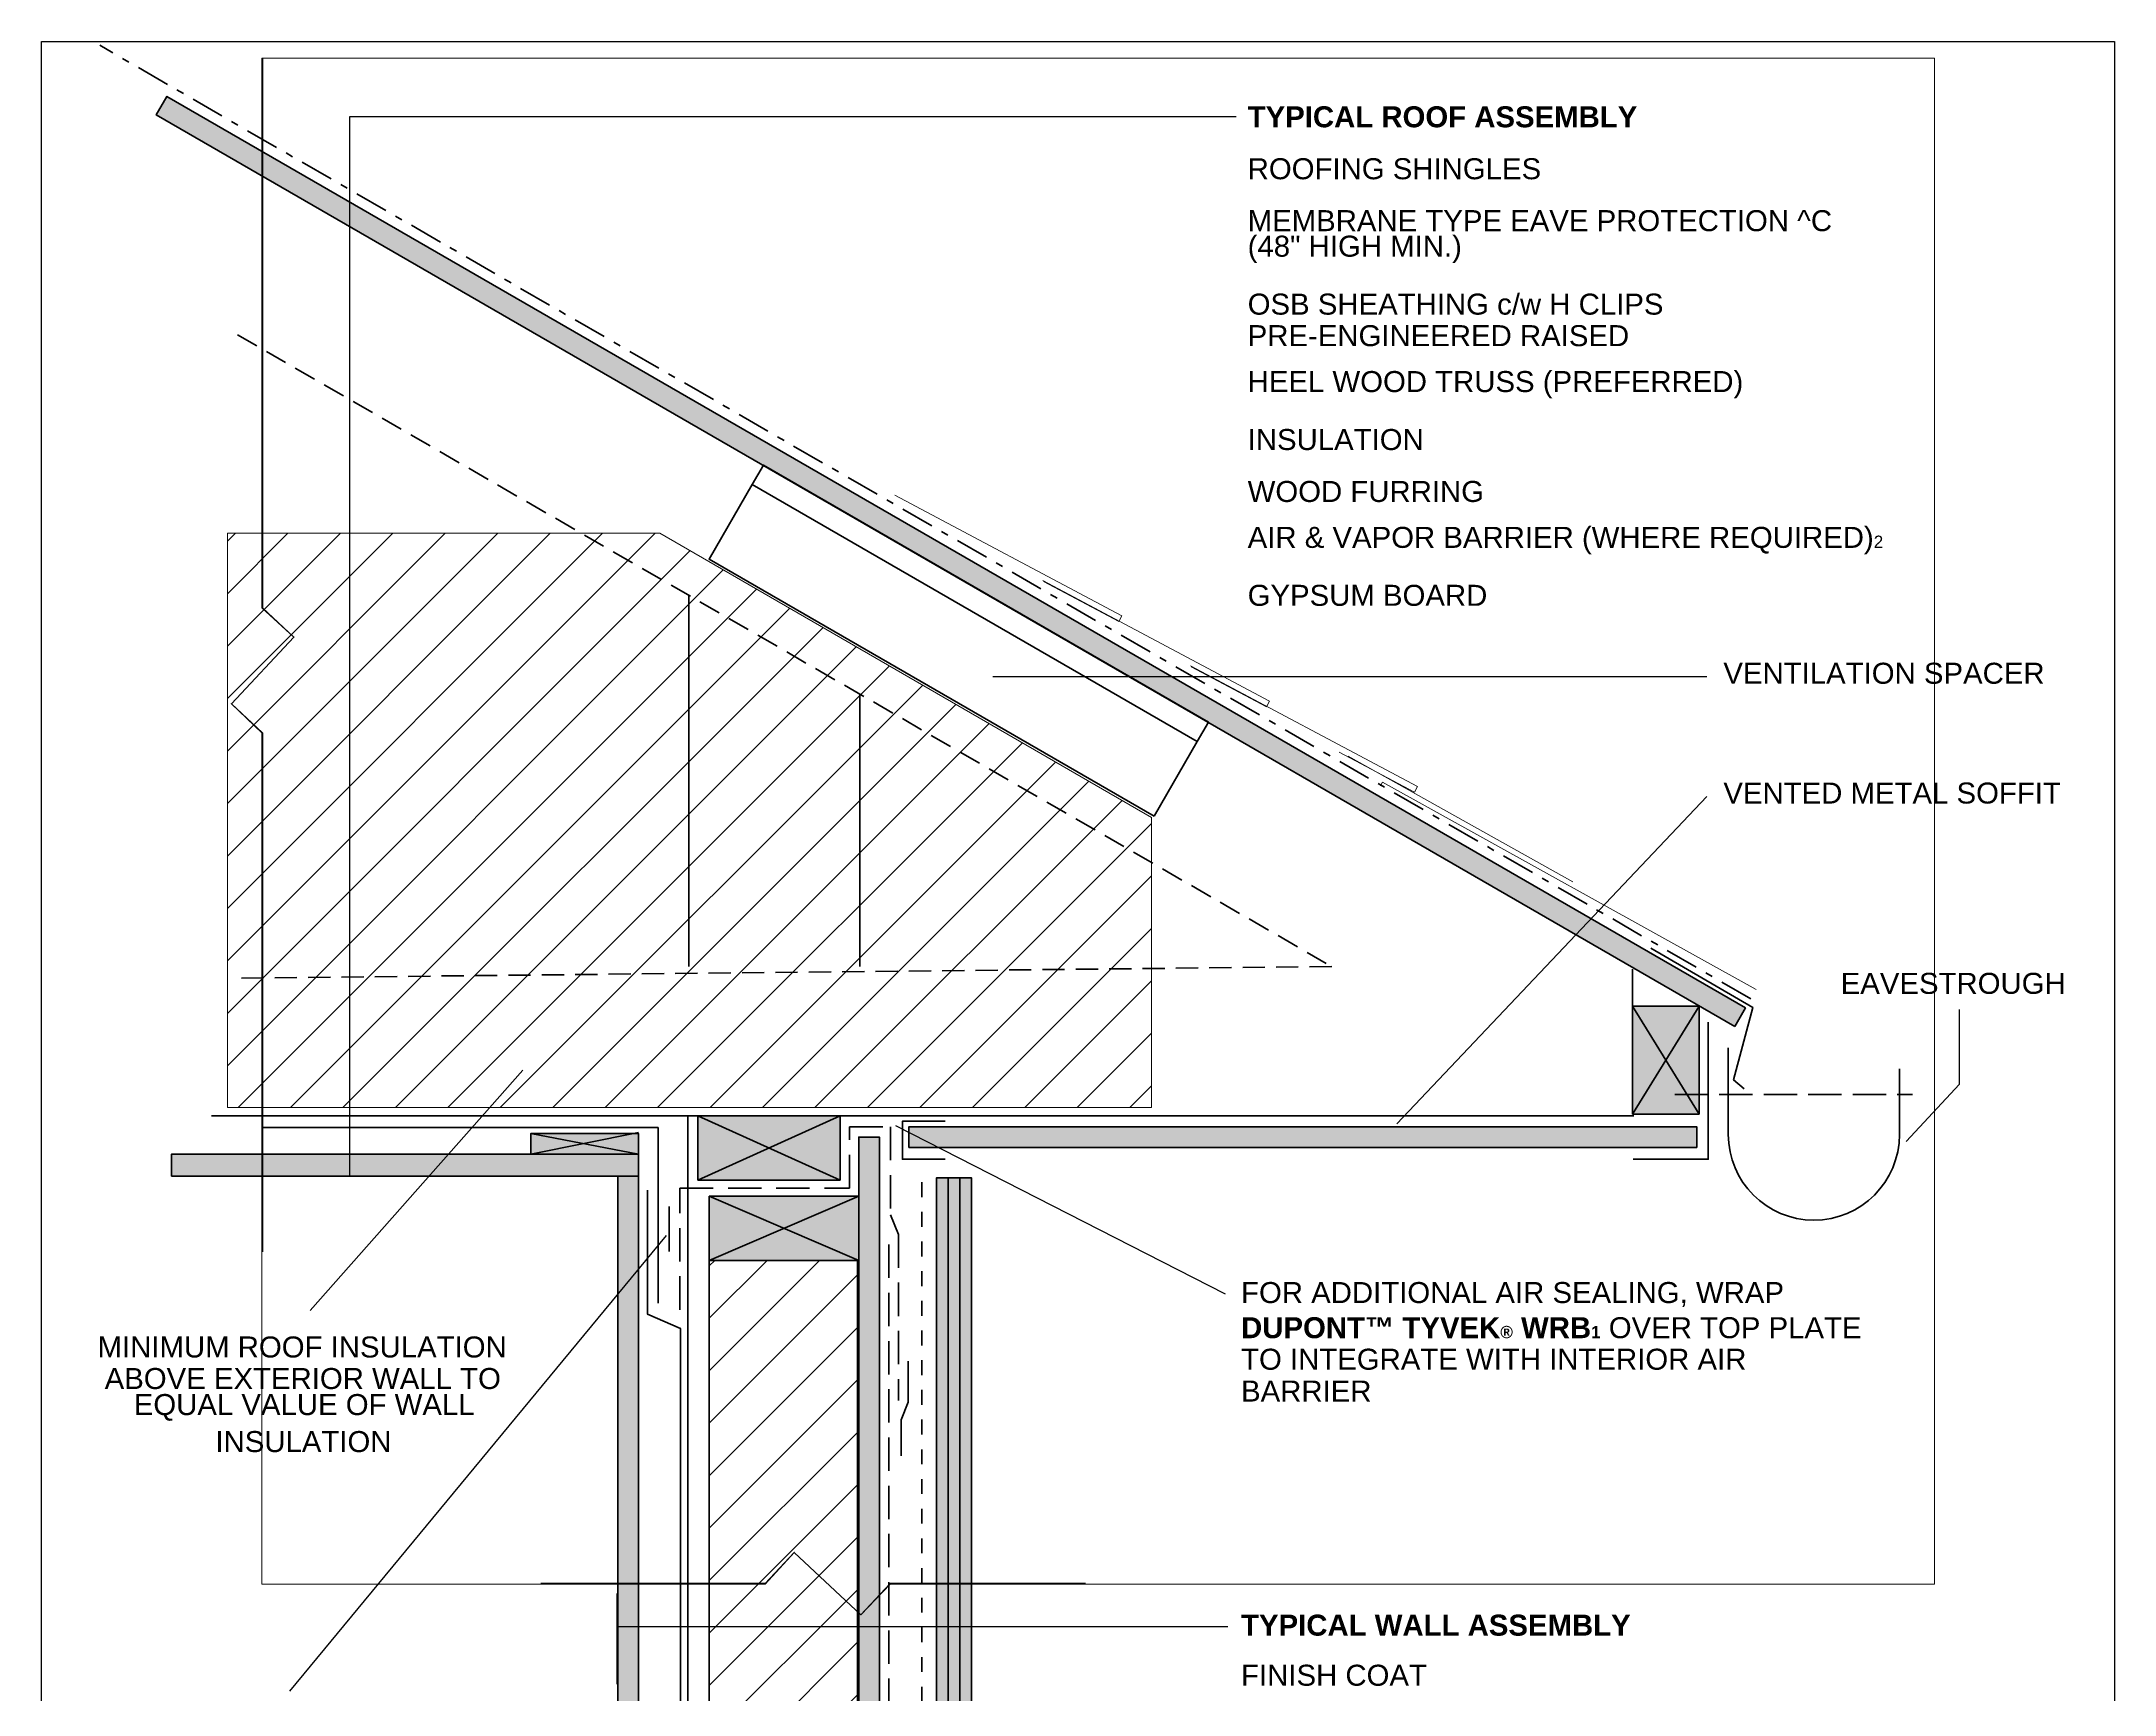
# Model space of a CAD drawing. Extents: x 26 to 585, y -763 to -29.
# Drawn here: x 26 to 585, y -475 to -29 of the extents above; entities that cross this region are included whole.
import ezdxf

# ---------------------------------------------------------------- set-up
doc = ezdxf.new("R2010")
doc.units = 0
doc.header["$MEASUREMENT"] = 0
for name, pattern in [('AI-Linetype-0', [8, 4, -4]), ('AI-Linetype-1', [9, 6, -3]), ('AI-Linetype-2', [17, 9, -3, 2, -3]), ('AI-Linetype-3', [12, 9, -3]), ('AI-Linetype-4', [13, 9, -4]), ('AI-Linetype-5', [13, 9, -4])]:
    doc.linetypes.add(name, pattern=pattern)
for name, color, linetype, lineweight in [('background', 7, 'Continuous', 0), ('diagram', 7, 'Continuous', 0), ('lines and arrows', 7, 'Continuous', 0), ('text', 7, 'Continuous', 0)]:
    doc.layers.add(name, color=color, linetype=linetype, lineweight=lineweight)
pattern_1 = [(45, (0, 0), (-7.07107, 7.07107), [])]

# ---------------------------------------------------------------- blocks, each defined once
blk = doc.blocks.new('Block_7')
at = {"layer": 'background', "color": 250, "lineweight": 25, "true_color": 0x231f20}
blk.add_lwpolyline([(585.42, -762.78), (26.46, -762.78), (26.46, -29.1), (585.42, -29.1)], close=True, dxfattribs=at)
blk = doc.blocks.new('Block_8')
at = {"layer": 'diagram', "true_color": 0xf1f2f2, "transparency": 33554687}
h = blk.add_hatch(color=7, dxfattribs=at)
h.dxf.hatch_style = 2
h.paths.add_polyline_path([(483.03, -294.64), (57.4, -48.9), (60.28, -43.92), (485.91, -289.65)])
at = {"layer": 'diagram', "true_color": 0x000000, "transparency": 33554687}
h = blk.add_hatch(dxfattribs=at)
h.set_pattern_fill('_U', color=18, scale=10, angle=45, style=2, pattern_type=0)
h.set_pattern_definition(pattern_1)
h.paths.add_polyline_path([(76.58, -161.65), (193.21, -161.65), (325.77, -238.29), (325.77, -316.52), (76.58, -316.52)])
at = {"layer": 'diagram', "true_color": 0xc2b59b, "transparency": 33554687}
h = blk.add_hatch(color=253, dxfattribs=at)
h.dxf.hatch_style = 2
h.paths.add_polyline_path([(473.4, -318.27), (455.45, -318.27), (455.45, -289.18), (473.4, -289.18)])
h = blk.add_hatch(color=253, dxfattribs=at)
h.dxf.hatch_style = 2
h.paths.add_polyline_path([(187.46, -329.1), (158.37, -329.1), (158.37, -323.53), (187.46, -323.53)])
h = blk.add_hatch(color=253, dxfattribs=at)
h.dxf.hatch_style = 2
h.paths.add_polyline_path([(241.79, -318.75), (241.79, -336.03), (203.47, -336.03), (203.47, -318.75)])
at = {"layer": 'diagram', "true_color": 0xf1f2f2, "transparency": 33554687}
h = blk.add_hatch(color=7, dxfattribs=at)
h.dxf.hatch_style = 2
h.paths.add_polyline_path([(472.78, -327.24), (260.37, -327.24), (260.37, -321.67), (472.78, -321.67)])
h = blk.add_hatch(color=7, dxfattribs=at)
h.dxf.hatch_style = 2
h.paths.add_polyline_path([(61.51, -334.98), (187.46, -334.98), (187.46, -329.1), (61.51, -329.1)])
at = {"layer": 'diagram', "true_color": 0xc2b59b, "transparency": 33554687}
h = blk.add_hatch(color=253, dxfattribs=at)
h.dxf.hatch_style = 2
h.paths.add_polyline_path([(246.84, -489.25), (252.41, -489.25), (252.41, -324.45), (246.84, -324.45)])
at = {"layer": 'diagram', "true_color": 0xf1f2f2, "transparency": 33554687}
h = blk.add_hatch(color=7, dxfattribs=at)
h.dxf.hatch_style = 2
h.paths.add_polyline_path([(181.89, -501.78), (187.46, -501.78), (187.46, -334.98), (181.89, -334.98)])
at = {"layer": 'diagram', "true_color": 0xc2b59b, "transparency": 33554687}
h = blk.add_hatch(color=253, dxfattribs=at)
h.dxf.hatch_style = 2
h.paths.add_polyline_path([(246.84, -340.41), (246.84, -357.69), (206.52, -357.69), (206.52, -340.41)])
at = {"layer": 'diagram', "true_color": 0xa97c50, "transparency": 33554687}
h = blk.add_hatch(color=45, dxfattribs=at)
h.dxf.hatch_style = 2
h.paths.add_polyline_path([(270.91, -660.53), (270.91, -335.44), (267.75, -335.44), (267.75, -660.53)])
at = {"layer": 'diagram', "true_color": 0xa7a9ac, "transparency": 33554687}
h = blk.add_hatch(color=253, dxfattribs=at)
h.dxf.hatch_style = 2
h.paths.add_polyline_path([(274.08, -660.53), (274.08, -335.44), (270.91, -335.44), (270.91, -660.53)])
at = {"layer": 'diagram', "true_color": 0x7a91a5, "transparency": 33554687}
h = blk.add_hatch(color=252, dxfattribs=at)
h.dxf.hatch_style = 2
h.paths.add_polyline_path([(277.24, -660.53), (277.24, -335.44), (274.08, -335.44), (274.08, -660.53)])
at = {"layer": 'diagram', "true_color": 0x000000, "transparency": 33554687}
h = blk.add_hatch(dxfattribs=at)
h.set_pattern_fill('_U', color=18, scale=10, angle=45, style=2, pattern_type=0)
h.set_pattern_definition(pattern_1)
h.paths.add_polyline_path([(246.48, -507.34), (246.48, -357.69), (206.52, -357.69), (206.52, -507.34)])
at = {"layer": 'diagram', "color": 250, "linetype": 'AI-Linetype-2', "lineweight": 35, "true_color": 0x231f20}
blk.add_line((487.35, -287.16), (42.16, -30.13), dxfattribs=at)
at = {"layer": 'diagram', "color": 250, "lineweight": 35, "true_color": 0x231f20}
for p, q in [((201.05, -178.4), (201.05, -278.43)), ((247.14, -205.01), (247.14, -278.43)), ((455.45, -289.18), (455.45, -279.15)), ((473.4, -318.27), (455.45, -289.18)), ((473.4, -289.18), (455.45, -318.27)), ((455.77, -318.75), (72.29, -318.75)), ((158.37, -329.1), (187.43, -323.2)), ((158.37, -323.53), (187.46, -329.1)), ((200.76, -318.75), (200.76, -481.89)), ((241.79, -318.75), (203.47, -336.03)), ((203.47, -318.75), (241.79, -336.03)), ((246.84, -340.41), (206.52, -357.69)), ((206.52, -340.41), (246.84, -357.69))]:
    blk.add_line(p, q, dxfattribs=at)
at = {"layer": 'diagram', "color": 250, "lineweight": 18, "true_color": 0x231f20}
blk.add_line((439.36, -255.65), (378.75, -221.79), dxfattribs=at)
at = {"layer": 'diagram', "color": 250, "linetype": 'AI-Linetype-3', "lineweight": 35, "true_color": 0x231f20}
blk.add_line((466.83, -313), (530.97, -313), dxfattribs=at)
at = {"layer": 'diagram', "color": 250, "linetype": 'AI-Linetype-0', "lineweight": 70, "true_color": 0x231f20}
blk.add_line((263.79, -336.63), (263.79, -661.72), dxfattribs=at)
at = {"layer": 'diagram', "color": 43, "lineweight": 70, "true_color": 0xfbb042}
blk.add_line((195.74, -343.16), (195.74, -355.34), dxfattribs=at)
at = {"layer": 'diagram', "color": 165, "linetype": 'AI-Linetype-5', "lineweight": 70, "true_color": 0x3e5aa8}
blk.add_line((254.9, -353.43), (254.9, -488.23), dxfattribs=at)
at = {"layer": 'diagram'}
for points in [[(536.85, -33.58), (85.91, -33.58), (85.91, -181.8), (94.51, -189.67), (77.69, -207.64), (85.91, -215.51), (85.91, -445), (221.57, -445), (229.43, -436.4), (247.41, -453.22), (255.27, -445), (536.85, -445)], [(76.58, -161.65), (193.21, -161.65), (325.77, -238.29), (325.77, -316.52), (76.58, -316.52)]]:
    blk.add_lwpolyline(points, close=True, dxfattribs=at)
at = {"layer": 'diagram', "color": 18, "lineweight": 35, "true_color": 0x000000}
for points in [[(483.03, -294.64), (57.4, -48.9), (60.28, -43.92), (485.91, -289.65)], [(472.78, -327.24), (260.37, -327.24), (260.37, -321.67), (472.78, -321.67)], [(61.51, -334.98), (187.46, -334.98), (187.46, -329.1), (61.51, -329.1)], [(181.89, -501.78), (187.46, -501.78), (187.46, -334.98), (181.89, -334.98)]]:
    blk.add_lwpolyline(points, close=True, dxfattribs=at)
at = {"layer": 'diagram', "color": 250, "linetype": 'AI-Linetype-1', "lineweight": 35, "true_color": 0x231f20}
blk.add_lwpolyline([(79.31, -108.15), (374.34, -278.49), (77.45, -281.63)], dxfattribs=at)
at = {"layer": 'diagram', "color": 250, "lineweight": 35, "true_color": 0x231f20}
for points in [[(341.11, -212.59), (338.09, -217.81), (218.1, -148.53), (221.11, -143.31)], [(326.46, -237.97), (338.09, -217.81), (218.1, -148.53), (206.46, -168.69)], [(473.4, -318.27), (455.45, -318.27), (455.45, -289.18), (473.4, -289.18)], [(187.46, -329.1), (158.37, -329.1), (158.37, -323.53), (187.46, -323.53)], [(241.79, -318.75), (241.79, -336.03), (203.47, -336.03), (203.47, -318.75)], [(246.84, -489.25), (252.41, -489.25), (252.41, -324.45), (246.84, -324.45)], [(246.84, -340.41), (246.84, -357.69), (206.52, -357.69), (206.52, -340.41)], [(270.91, -660.53), (270.91, -335.44), (267.75, -335.44), (267.75, -660.53)], [(274.08, -660.53), (274.08, -335.44), (270.91, -335.44), (270.91, -660.53)], [(277.24, -660.53), (277.24, -335.44), (274.08, -335.44), (274.08, -660.53)], [(246.48, -507.34), (246.48, -357.69), (206.52, -357.69), (206.52, -507.34)]]:
    blk.add_lwpolyline(points, close=True, dxfattribs=at)
at = {"layer": 'diagram', "color": 250, "lineweight": 18, "true_color": 0x231f20}
for points in [[(296.61, -174.64), (316.92, -185.44), (317.73, -183.91), (256.57, -151.4)], [(336.48, -197.66), (356.79, -208.46), (357.6, -206.93), (296.44, -174.42)], [(376.35, -220.68), (396.66, -231.48), (397.47, -229.95), (336.31, -197.43)], [(488.79, -284.66), (388.03, -228.81), (387.53, -229.74)]]:
    blk.add_lwpolyline(points, dxfattribs=at)
at = {"layer": 'diagram', "color": 252, "lineweight": 35, "true_color": 0x808285}
blk.add_lwpolyline([(485.52, -311.44), (482.69, -309.03), (487.93, -289.49), (460.35, -273.57)], dxfattribs=at)
at = {"layer": 'diagram', "color": 250, "lineweight": 35, "true_color": 0x231f20}
for points in [[(455.64, -330.41), (475.89, -330.41), (475.89, -293.46)], [(270.1, -330.45), (258.58, -330.45), (258.58, -320.19), (270.1, -320.19)]]:
    blk.add_lwpolyline(points, dxfattribs=at)
at = {"layer": 'diagram', "color": 113, "lineweight": 70, "true_color": 0x82ca9c}
for points in [[(86.06, -321.91), (192.72, -321.91), (192.72, -369.22)], [(189.85, -338.74), (189.85, -372.15), (198.73, -376.05), (198.73, -486.03)]]:
    blk.add_lwpolyline(points, dxfattribs=at)
at = {"layer": 'diagram', "color": 165, "linetype": 'AI-Linetype-4', "lineweight": 70, "true_color": 0x3e5aa8}
blk.add_lwpolyline([(198.58, -370.99), (198.58, -338.2), (244.31, -338.2), (244.31, -321.69), (255.4, -321.69), (255.4, -345.38), (257.55, -350.69), (257.55, -395.5)], dxfattribs=at)
at = {"layer": 'diagram', "color": 142, "lineweight": 70, "true_color": 0x27aae1}
blk.add_lwpolyline([(260.12, -384.83), (260.12, -395.91), (258.24, -400.66), (258.24, -410.36)], dxfattribs=at)
at = {"layer": 'diagram', "color": 252, "lineweight": 35, "true_color": 0x808285}
blk.add_open_spline([(481.28, -300.39), (481.28, -300.39), (481.28, -323.76), (481.28, -323.76), (481.28, -336.5), (491.61, -346.84), (504.36, -346.84), (517.11, -346.84), (527.44, -336.5), (527.44, -323.76), (527.44, -323.76), (527.44, -306.06), (527.44, -306.06)], degree=3, knots=[0, 0, 0, 0, 1, 1, 1, 2, 2, 2, 3, 3, 3, 4, 4, 4, 4], dxfattribs=at)

msp = doc.modelspace()

# ---------------------------------------------------------------- linework, layer by layer
at = {"layer": 'diagram', "color": 250, "lineweight": 35, "true_color": 0x231f20}
for points in [[(86.1, -33.58), (86.1, -181.8), (94.51, -189.67), (77.69, -207.64), (86.1, -215.51), (86.1, -355.38)], [(161.07, -444.81), (221.57, -444.81), (229.43, -436.4), (247.41, -453.22), (255.27, -444.81), (307.96, -444.81)]]:
    msp.add_lwpolyline(points, dxfattribs=at)
at = {"layer": 'lines and arrows', "color": 250, "lineweight": 25, "true_color": 0x231f20}
for p, q in [((109.63, -334.98), (109.63, -68.7)), ((282.97, -200.3), (475.53, -200.3)), ((391.88, -320.84), (475.53, -232.6)), ((156.29, -306.43), (98.87, -371.16)), ((256.69, -321.34), (345.61, -366.73)), ((194.86, -350.99), (93.32, -473.81)), ((181.62, -456.43), (277.29, -456.43)), ((277.29, -456.43), (346.36, -456.43))]:
    msp.add_line(p, q, dxfattribs=at)
at = {"layer": 'lines and arrows', "color": 250, "lineweight": 18, "true_color": 0x231f20}
for p, q in [((181.62, -471.91), (181.62, -447.5)), ((277.29, -471.91), (277.29, -447.5))]:
    msp.add_line(p, q, dxfattribs=at)
at = {"layer": 'lines and arrows', "color": 250, "lineweight": 25, "true_color": 0x231f20}
for points in [[(109.63, -68.7), (109.63, -49.29), (348.57, -49.29)], [(529.22, -325.65), (543.59, -310.19), (543.59, -290.02)]]:
    msp.add_lwpolyline(points, dxfattribs=at)

# ---------------------------------------------------------------- block references
at = {"layer": 'background'}
msp.add_blockref('Block_7', (0, 0), dxfattribs=at)
at = {"layer": 'diagram'}
msp.add_blockref('Block_8', (0, 0), dxfattribs=at)

# ---------------------------------------------------------------- texts
at = {"layer": 'text', "char_height": 0.2, "attachment_point": 7}
for s, insert in [('\\C250;\\c2105123;\\FArial Bold|b1|i0|c1;\\H5.664000;\\W1.000000;TYPICAL ROOF ASSEMBLY', (351.69, -52.32)), ('\\C250;\\c2105123;\\FArial|b0|i0|c1;\\H5.664000;\\W1.000000;ROOFING SHINGLES', (351.69, -66.32)), ('\\C250;\\c2105123;\\FArial|b0|i0|c1;\\H5.664000;\\W1.000000;MEMBRANE TYPE EAVE PROTECTION ^C', (351.69, -80.32)), ('\\C250;\\c2105123;\\FArial|b0|i0|c1;\\H5.664000;\\W1.000000;(48" HIGH MIN.)', (351.69, -88.82)), ('\\C250;\\c2105123;\\FArial|b0|i0|c1;\\H5.664000;\\W1.000000;OSB SHEATHING c/w H CLIPS ', (351.69, -102.82)), ('\\C250;\\c2105123;\\FArial|b0|i0|c1;\\H5.664000;\\W1.000000;PRE-ENGINEERED RAISED', (351.69, -111.32)), ('\\C250;\\c2105123;\\FArial|b0|i0|c1;\\H5.664000;\\W1.000000;HEEL WOOD TRUSS (PREFERRED) ', (351.69, -125.32)), ('\\C250;\\c2105123;\\FArial|b0|i0|c1;\\H5.664000;\\W1.000000;INSULATION', (351.69, -139.32)), ('\\C250;\\c2105123;\\FArial|b0|i0|c1;\\H5.664000;\\W1.000000;WOOD FURRING', (351.69, -153.32)), ('\\C250;\\c2105123;\\FArial|b0|i0|c1;\\H5.664000;\\W1.000000;AIR & VAPOR BARRIER (WHERE REQUIRED)\\H3.302112;2', (351.69, -167.32)), ('\\C250;\\c2105123;\\FArial|b0|i0|c1;\\H5.664000;\\W1.000000;GYPSUM BOARD', (351.69, -181.32)), ('\\C250;\\c2105123;\\FArial|b0|i0|c1;\\H5.664000;\\W1.000000;VENTILATION SPACER', (479.95, -202.33)), ('\\C250;\\c2105123;\\FArial|b0|i0|c1;\\H5.664000;\\W1.000000;VENTED METAL SOFFIT', (479.95, -234.62)), ('\\C250;\\c2105123;\\FArial|b0|i0|c1;\\H5.664000;\\W1.000000;EAVESTROUGH', (511.59, -285.92)), ('\\C250;\\c2105123;\\FArial|b0|i0|c1;\\H5.664000;\\W1.000000;FOR ADDITIONAL AIR SEALING, WRAP ', (349.91, -370.25)), ('\\C165;\\c11033150;\\FArial Bold|b1|i0|c1;\\H5.664000;\\W1.000000;DUPONT™ TYVEK\\H3.302112;®\\H5.664000; WRB\\H3.302112;1\\H5.664000; \\C250;\\c2105123;\\FArial|b0|i0|c1;OVER TOP PLATE ', (349.91, -378.75)), ('\\C250;\\c2105123;\\FArial|b0|i0|c1;\\H5.664000;\\W1.000000;MINIMUM ROOF INSULATION ', (41.59, -383.95)), ('\\C250;\\c2105123;\\FArial|b0|i0|c1;\\H5.664000;\\W1.000000;TO INTEGRATE WITH INTERIOR AIR ', (349.91, -387.25)), ('\\C250;\\c2105123;\\FArial|b0|i0|c1;\\H5.664000;\\W1.000000;ABOVE EXTERIOR WALL TO ', (43.5, -392.45)), ('\\C250;\\c2105123;\\FArial|b0|i0|c1;\\H5.664000;\\W1.000000;BARRIER', (349.91, -395.75)), ('\\C250;\\c2105123;\\FArial|b0|i0|c1;\\H5.664000;\\W1.000000;EQUAL VALUE OF WALL ', (51.35, -400.95)), ('\\C250;\\c2105123;\\FArial|b0|i0|c1;\\H5.664000;\\W1.000000;INSULATION', (73.36, -409.45)), ('\\C250;\\c2105123;\\FArial Bold|b1|i0|c1;\\H5.664000;\\W1.000000;TYPICAL WALL ASSEMBLY', (349.91, -458.94)), ('\\C250;\\c2105123;\\FArial|b0|i0|c1;\\H5.664000;\\W1.000000;FINISH COAT', (349.91, -472.44))]:
    msp.add_mtext(s, dxfattribs=dict(at, insert=insert))

doc.saveas('drawing.dxf')
